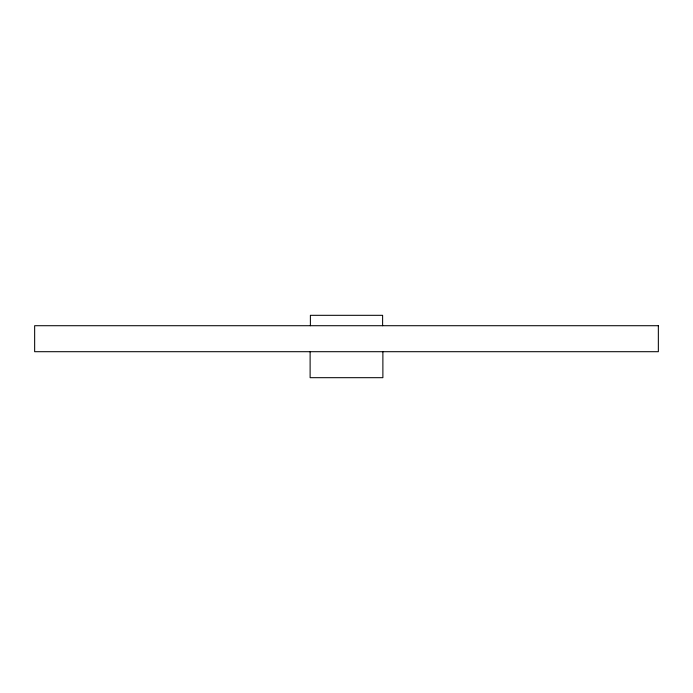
<?xml version="1.0" encoding="UTF-8"?>
<svg xmlns="http://www.w3.org/2000/svg" width="693" height="693" viewBox="0 0 693 693"><rect width="100%" height="100%" fill="white"/><g stroke="black" fill="none" stroke-linecap="round" stroke-linejoin="round"><path stroke-width="1.04" d="M382.882 351.697L382.882 377.685L310.118 377.685L310.118 351.697M382.614 325.71L382.614 315.315L310.386 315.315L310.386 325.71M658.35 325.71L34.65 325.71L34.65 351.697L658.35 351.697L658.35 325.71"/></g></svg>
